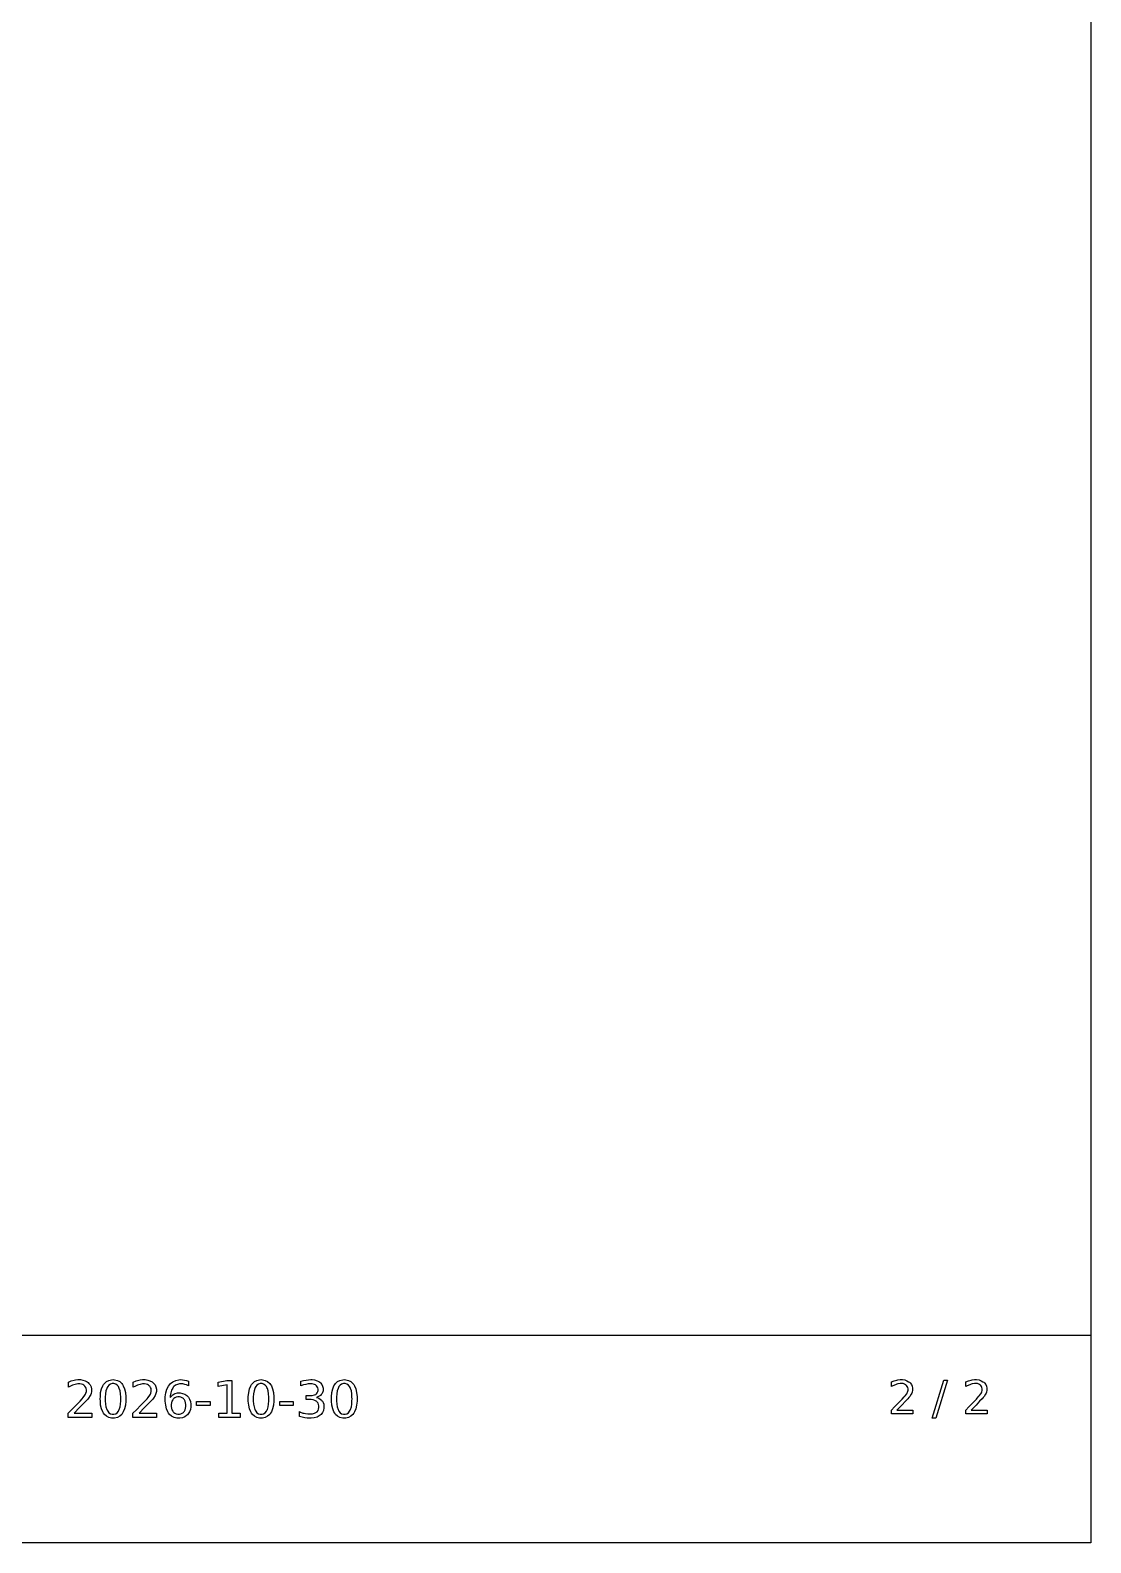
# Model space of a CAD drawing. Header units: millimetres. Extents: x 5 to 292, y 5 to 205.
# Drawn here: x 220.4 to 292, y 5 to 107 of the extents above; entities that cross this region are included whole.
import ezdxf

# ---------------------------------------------------------------- set-up
doc = ezdxf.new("R2010")
doc.units = ezdxf.units.MM
doc.layers.add('ANNOTATION', color=7, linetype='Continuous')
doc.layers.add('REFERENCE', color=8, linetype='Continuous')

msp = doc.modelspace()

# ---------------------------------------------------------------- linework, layer by layer
at = {"layer": 'ANNOTATION'}
for points in [[(223.41, 13.73), (224.59, 13.73), (224.59, 13.45), (223, 13.45), (223, 13.73), (223.23, 13.97), (223.53, 14.27), (223.8, 14.55), (223.94, 14.7), (224.02, 14.79), (224.13, 14.95), (224.17, 15.01), (224.2, 15.08), (224.23, 15.2), (224.24, 15.26), (224.23, 15.31), (224.22, 15.4), (224.18, 15.48), (224.13, 15.56), (224.1, 15.59), (224.06, 15.62), (223.98, 15.67), (223.89, 15.7), (223.79, 15.71), (223.73, 15.71), (223.65, 15.71), (223.48, 15.68), (223.39, 15.66), (223.3, 15.63), (223.12, 15.54), (223.02, 15.49), (223.02, 15.83), (223.21, 15.91), (223.4, 15.96), (223.49, 15.98), (223.65, 16), (223.73, 16), (223.82, 16), (223.99, 15.97), (224.15, 15.92), (224.29, 15.85), (224.35, 15.81), (224.4, 15.75), (224.49, 15.64), (224.54, 15.51), (224.57, 15.36), (224.58, 15.29), (224.57, 15.21), (224.54, 15.06), (224.52, 14.99), (224.48, 14.92), (224.38, 14.76), (224.31, 14.67), (224.22, 14.57), (224.04, 14.38), (223.77, 14.11), (223.41, 13.73)], [(226.03, 16), (226.13, 15.99), (226.32, 15.95), (226.48, 15.87), (226.61, 15.74), (226.67, 15.67), (226.72, 15.58), (226.81, 15.37), (226.86, 15.13), (226.89, 14.85), (226.89, 14.7), (226.89, 14.55), (226.86, 14.27), (226.81, 14.03), (226.72, 13.82), (226.67, 13.73), (226.61, 13.65), (226.48, 13.53), (226.32, 13.45), (226.13, 13.41), (226.03, 13.4), (225.93, 13.41), (225.74, 13.45), (225.58, 13.53), (225.44, 13.65), (225.38, 13.73), (225.33, 13.82), (225.25, 14.03), (225.19, 14.27), (225.17, 14.55), (225.16, 14.7), (225.17, 14.85), (225.19, 15.13), (225.25, 15.37), (225.33, 15.58), (225.38, 15.67), (225.44, 15.74), (225.58, 15.87), (225.74, 15.95), (225.93, 15.99), (226.03, 16)], [(226.03, 15.73), (225.96, 15.73), (225.85, 15.7), (225.75, 15.63), (225.67, 15.53), (225.63, 15.47), (225.6, 15.41), (225.55, 15.24), (225.52, 15.05), (225.5, 14.82), (225.5, 14.7), (225.5, 14.57), (225.52, 14.35), (225.55, 14.16), (225.6, 13.99), (225.63, 13.93), (225.67, 13.87), (225.75, 13.77), (225.85, 13.7), (225.96, 13.67), (226.03, 13.67), (226.09, 13.67), (226.21, 13.7), (226.31, 13.77), (226.39, 13.87), (226.42, 13.93), (226.45, 13.99), (226.5, 14.16), (226.54, 14.35), (226.55, 14.57), (226.55, 14.7), (226.55, 14.82), (226.54, 15.05), (226.5, 15.24), (226.45, 15.41), (226.42, 15.47), (226.39, 15.53), (226.31, 15.63), (226.21, 15.7), (226.09, 15.73), (226.03, 15.73)], [(227.78, 13.73), (228.96, 13.73), (228.96, 13.45), (227.37, 13.45), (227.37, 13.73), (227.6, 13.97), (227.9, 14.27), (228.17, 14.55), (228.32, 14.7), (228.39, 14.79), (228.51, 14.95), (228.55, 15.01), (228.57, 15.08), (228.61, 15.2), (228.61, 15.26), (228.61, 15.31), (228.59, 15.4), (228.56, 15.48), (228.5, 15.56), (228.47, 15.59), (228.43, 15.62), (228.35, 15.67), (228.26, 15.7), (228.16, 15.71), (228.11, 15.71), (228.02, 15.71), (227.86, 15.68), (227.77, 15.66), (227.68, 15.63), (227.49, 15.54), (227.39, 15.49), (227.39, 15.83), (227.59, 15.91), (227.77, 15.96), (227.86, 15.98), (228.02, 16), (228.1, 16), (228.19, 16), (228.37, 15.97), (228.52, 15.92), (228.66, 15.85), (228.72, 15.81), (228.77, 15.75), (228.86, 15.64), (228.92, 15.51), (228.95, 15.36), (228.95, 15.29), (228.95, 15.21), (228.92, 15.06), (228.89, 14.99), (228.86, 14.92), (228.75, 14.76), (228.68, 14.67), (228.6, 14.57), (228.42, 14.38), (228.14, 14.11), (227.78, 13.73)], [(231.12, 15.9), (231.12, 15.59), (230.99, 15.64), (230.86, 15.68), (230.73, 15.71), (230.6, 15.71), (230.52, 15.71), (230.37, 15.68), (230.24, 15.63), (230.13, 15.54), (230.09, 15.49), (230.05, 15.43), (229.98, 15.29), (229.93, 15.11), (229.89, 14.91), (229.89, 14.8), (229.94, 14.87), (230.06, 14.98), (230.13, 15.03), (230.21, 15.06), (230.38, 15.1), (230.46, 15.11), (230.56, 15.1), (230.72, 15.07), (230.87, 15.02), (231, 14.93), (231.06, 14.88), (231.11, 14.82), (231.19, 14.68), (231.25, 14.53), (231.28, 14.35), (231.28, 14.25), (231.28, 14.16), (231.25, 13.98), (231.19, 13.83), (231.1, 13.69), (231.05, 13.63), (230.99, 13.58), (230.86, 13.49), (230.71, 13.43), (230.54, 13.4), (230.44, 13.4), (230.34, 13.41), (230.15, 13.45), (229.98, 13.53), (229.84, 13.65), (229.78, 13.73), (229.72, 13.82), (229.64, 14.03), (229.58, 14.27), (229.55, 14.55), (229.55, 14.7), (229.55, 14.84), (229.59, 15.11), (229.66, 15.35), (229.76, 15.55), (229.83, 15.65), (229.9, 15.73), (230.07, 15.86), (230.26, 15.95), (230.47, 15.99), (230.59, 16), (230.72, 15.99), (230.85, 15.97), (230.98, 15.94), (231.12, 15.9)], [(233.16, 13.73), (233.72, 13.73), (233.72, 15.65), (233.11, 15.53), (233.11, 15.83), (233.71, 15.95), (234.05, 15.95), (234.05, 13.73), (234.61, 13.73), (234.61, 13.45), (233.16, 13.45), (233.16, 13.73)], [(236.02, 16), (236.12, 15.99), (236.3, 15.95), (236.46, 15.87), (236.6, 15.74), (236.66, 15.67), (236.71, 15.58), (236.79, 15.37), (236.85, 15.13), (236.88, 14.85), (236.88, 14.7), (236.88, 14.55), (236.85, 14.27), (236.79, 14.03), (236.71, 13.82), (236.66, 13.73), (236.6, 13.65), (236.46, 13.53), (236.3, 13.45), (236.12, 13.41), (236.02, 13.4), (235.91, 13.41), (235.73, 13.45), (235.57, 13.53), (235.43, 13.65), (235.37, 13.73), (235.32, 13.82), (235.24, 14.03), (235.18, 14.27), (235.15, 14.55), (235.15, 14.7), (235.15, 14.85), (235.18, 15.13), (235.24, 15.37), (235.32, 15.58), (235.37, 15.67), (235.43, 15.74), (235.57, 15.87), (235.73, 15.95), (235.91, 15.99), (236.02, 16)], [(236.02, 15.73), (235.95, 15.73), (235.84, 15.7), (235.74, 15.63), (235.66, 15.53), (235.62, 15.47), (235.59, 15.41), (235.54, 15.24), (235.51, 15.05), (235.49, 14.82), (235.49, 14.7), (235.49, 14.57), (235.51, 14.35), (235.54, 14.16), (235.59, 13.99), (235.62, 13.93), (235.66, 13.87), (235.74, 13.77), (235.84, 13.7), (235.95, 13.67), (236.02, 13.67), (236.08, 13.67), (236.19, 13.7), (236.29, 13.77), (236.38, 13.87), (236.41, 13.93), (236.44, 13.99), (236.49, 14.16), (236.52, 14.35), (236.54, 14.57), (236.54, 14.7), (236.54, 14.82), (236.52, 15.05), (236.49, 15.24), (236.44, 15.41), (236.41, 15.47), (236.38, 15.53), (236.29, 15.63), (236.19, 15.7), (236.08, 15.73), (236.02, 15.73)], [(239.75, 14.8), (239.8, 14.79), (239.91, 14.75), (240.01, 14.69), (240.09, 14.62), (240.12, 14.58), (240.16, 14.54), (240.21, 14.45), (240.24, 14.35), (240.26, 14.24), (240.26, 14.18), (240.26, 14.09), (240.23, 13.92), (240.16, 13.78), (240.07, 13.66), (240.01, 13.6), (239.94, 13.56), (239.79, 13.48), (239.6, 13.43), (239.4, 13.4), (239.28, 13.4), (239.12, 13.41), (238.96, 13.43), (238.79, 13.47), (238.61, 13.52), (238.61, 13.85), (238.68, 13.81), (238.84, 13.75), (238.92, 13.73), (239.01, 13.71), (239.18, 13.69), (239.27, 13.69), (239.35, 13.69), (239.49, 13.7), (239.61, 13.73), (239.71, 13.78), (239.76, 13.81), (239.8, 13.84), (239.86, 13.92), (239.9, 14.01), (239.92, 14.12), (239.92, 14.18), (239.92, 14.23), (239.9, 14.33), (239.86, 14.42), (239.81, 14.49), (239.77, 14.52), (239.73, 14.55), (239.64, 14.6), (239.53, 14.63), (239.4, 14.65), (239.34, 14.65), (239.05, 14.65), (239.05, 14.93), (239.35, 14.93), (239.47, 14.93), (239.62, 14.97), (239.7, 15), (239.73, 15.03), (239.76, 15.05), (239.81, 15.11), (239.85, 15.19), (239.86, 15.27), (239.87, 15.32), (239.86, 15.36), (239.85, 15.45), (239.81, 15.52), (239.76, 15.58), (239.73, 15.61), (239.69, 15.64), (239.61, 15.67), (239.46, 15.71), (239.34, 15.71), (239.19, 15.71), (239.04, 15.68), (238.87, 15.65), (238.69, 15.59), (238.69, 15.89), (238.87, 15.94), (239.05, 15.97), (239.21, 15.99), (239.37, 16), (239.46, 16), (239.63, 15.98), (239.79, 15.93), (239.92, 15.87), (239.98, 15.82), (240.03, 15.78), (240.12, 15.68), (240.17, 15.56), (240.2, 15.42), (240.2, 15.35), (240.2, 15.25), (240.14, 15.07), (240.08, 15), (240.02, 14.93), (239.85, 14.83), (239.75, 14.8)], [(241.63, 16), (241.73, 15.99), (241.92, 15.95), (242.08, 15.87), (242.21, 15.74), (242.27, 15.67), (242.33, 15.58), (242.41, 15.37), (242.46, 15.13), (242.49, 14.85), (242.5, 14.7), (242.49, 14.55), (242.46, 14.27), (242.41, 14.03), (242.33, 13.82), (242.27, 13.73), (242.21, 13.65), (242.08, 13.53), (241.92, 13.45), (241.73, 13.41), (241.63, 13.4), (241.53, 13.41), (241.34, 13.45), (241.18, 13.53), (241.04, 13.65), (240.99, 13.73), (240.93, 13.82), (240.85, 14.03), (240.8, 14.27), (240.77, 14.55), (240.76, 14.7), (240.77, 14.85), (240.8, 15.13), (240.85, 15.37), (240.93, 15.58), (240.99, 15.67), (241.04, 15.74), (241.18, 15.87), (241.34, 15.95), (241.53, 15.99), (241.63, 16)], [(241.63, 15.73), (241.57, 15.73), (241.45, 15.7), (241.35, 15.63), (241.27, 15.53), (241.24, 15.47), (241.21, 15.41), (241.16, 15.24), (241.12, 15.05), (241.11, 14.82), (241.1, 14.7), (241.11, 14.57), (241.12, 14.35), (241.16, 14.16), (241.21, 13.99), (241.24, 13.93), (241.27, 13.87), (241.35, 13.77), (241.45, 13.7), (241.57, 13.67), (241.63, 13.67), (241.69, 13.67), (241.81, 13.7), (241.91, 13.77), (241.99, 13.87), (242.02, 13.93), (242.06, 13.99), (242.11, 14.16), (242.14, 14.35), (242.15, 14.57), (242.16, 14.7), (242.15, 14.82), (242.14, 15.05), (242.11, 15.24), (242.06, 15.41), (242.02, 15.47), (241.99, 15.53), (241.91, 15.63), (241.81, 15.7), (241.69, 15.73), (241.63, 15.73)], [(278.92, 13.95), (279.99, 13.95), (279.99, 13.69), (278.55, 13.69), (278.55, 13.95), (278.76, 14.16), (279.03, 14.43), (279.27, 14.68), (279.41, 14.83), (279.47, 14.91), (279.58, 15.05), (279.61, 15.11), (279.64, 15.16), (279.67, 15.28), (279.67, 15.33), (279.67, 15.38), (279.65, 15.46), (279.62, 15.53), (279.57, 15.6), (279.54, 15.63), (279.51, 15.65), (279.44, 15.7), (279.35, 15.73), (279.26, 15.74), (279.21, 15.74), (279.14, 15.74), (278.99, 15.71), (278.91, 15.69), (278.83, 15.66), (278.65, 15.59), (278.56, 15.54), (278.56, 15.85), (278.74, 15.91), (278.91, 15.96), (278.99, 15.98), (279.14, 16), (279.21, 16), (279.29, 16), (279.45, 15.98), (279.59, 15.93), (279.71, 15.86), (279.77, 15.82), (279.82, 15.78), (279.9, 15.67), (279.95, 15.56), (279.97, 15.42), (279.98, 15.35), (279.97, 15.28), (279.95, 15.15), (279.93, 15.09), (279.89, 15.02), (279.8, 14.87), (279.73, 14.79), (279.66, 14.71), (279.49, 14.54), (279.25, 14.28), (278.92, 13.95)], [(282.08, 15.96), (282.34, 15.96), (281.55, 13.4), (281.29, 13.4), (282.08, 15.96)], [(283.93, 13.95), (285, 13.95), (285, 13.69), (283.56, 13.69), (283.56, 13.95), (283.77, 14.16), (284.04, 14.43), (284.28, 14.68), (284.41, 14.83), (284.48, 14.91), (284.59, 15.05), (284.62, 15.11), (284.65, 15.16), (284.68, 15.28), (284.68, 15.33), (284.68, 15.38), (284.66, 15.46), (284.63, 15.53), (284.58, 15.6), (284.55, 15.63), (284.52, 15.65), (284.45, 15.7), (284.36, 15.73), (284.27, 15.74), (284.22, 15.74), (284.15, 15.74), (284, 15.71), (283.92, 15.69), (283.84, 15.66), (283.66, 15.59), (283.57, 15.54), (283.57, 15.85), (283.75, 15.91), (283.92, 15.96), (284, 15.98), (284.15, 16), (284.22, 16), (284.3, 16), (284.46, 15.98), (284.6, 15.93), (284.72, 15.86), (284.78, 15.82), (284.83, 15.78), (284.91, 15.67), (284.96, 15.56), (284.98, 15.42), (284.99, 15.35), (284.98, 15.28), (284.96, 15.15), (284.94, 15.09), (284.9, 15.02), (284.81, 14.87), (284.74, 14.79), (284.67, 14.71), (284.5, 14.54), (284.26, 14.28), (283.93, 13.95)], [(230.44, 14.84), (230.39, 14.83), (230.29, 14.81), (230.2, 14.78), (230.12, 14.72), (230.08, 14.68), (230.05, 14.64), (230, 14.55), (229.97, 14.44), (229.95, 14.32), (229.95, 14.25), (229.95, 14.19), (229.97, 14.07), (230, 13.96), (230.05, 13.87), (230.08, 13.83), (230.12, 13.79), (230.2, 13.73), (230.29, 13.69), (230.39, 13.67), (230.44, 13.67), (230.5, 13.67), (230.6, 13.69), (230.69, 13.73), (230.77, 13.79), (230.81, 13.83), (230.84, 13.87), (230.89, 13.96), (230.92, 14.07), (230.94, 14.19), (230.94, 14.25), (230.94, 14.32), (230.92, 14.44), (230.89, 14.55), (230.84, 14.64), (230.81, 14.68), (230.77, 14.72), (230.69, 14.78), (230.6, 14.81), (230.5, 14.83), (230.44, 14.84)], [(231.66, 14.53), (232.57, 14.53), (232.57, 14.25), (231.66, 14.25), (231.66, 14.53)], [(237.28, 14.53), (238.18, 14.53), (238.18, 14.25), (237.28, 14.25), (237.28, 14.53)]]:
    msp.add_lwpolyline(points, close=True, dxfattribs=at)
at = {"layer": 'REFERENCE'}
msp.add_lwpolyline([(5, 205), (292, 205), (292, 5), (5, 5)], close=True, dxfattribs=at)
msp.add_lwpolyline([(5, 19), (292, 19)], dxfattribs=at)

doc.saveas('drawing.dxf')
